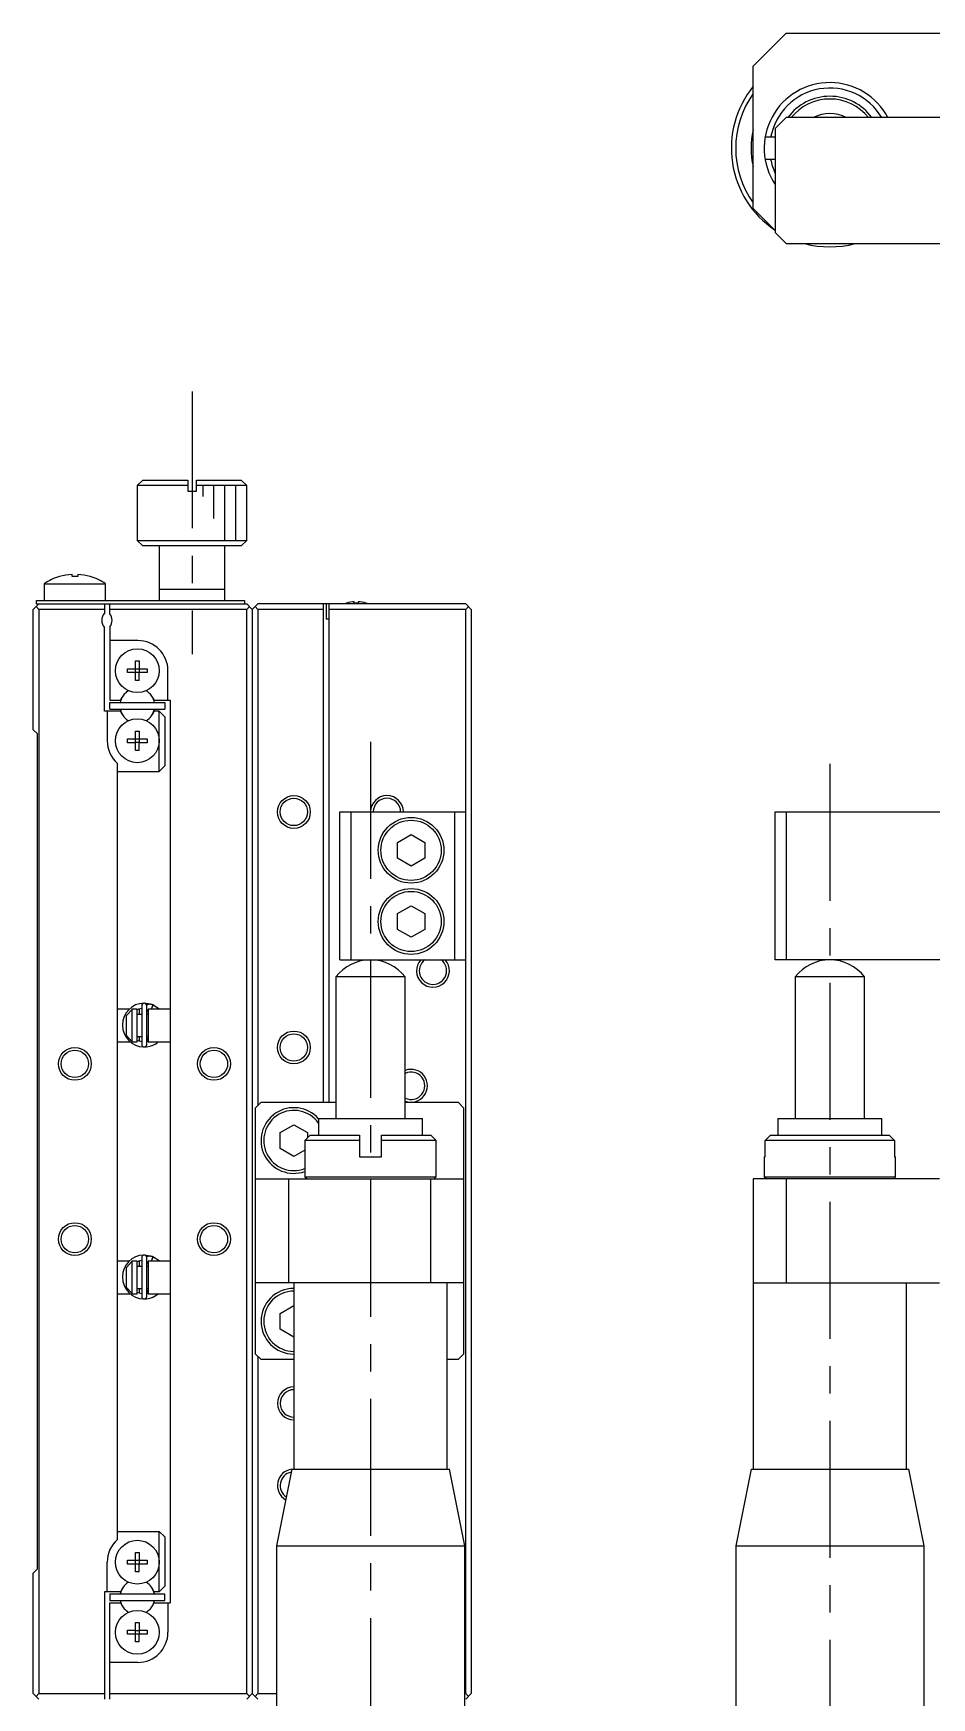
# Model space of a CAD drawing. Extents: x -65 to 387, y 28 to 307.
# Drawn here: x -65 to 17.1, y 134.7 to 286.7 of the extents above; entities that cross this region are included whole.
import ezdxf

# ---------------------------------------------------------------- set-up
doc = ezdxf.new("R2010")
doc.units = 0
doc.header["$LTSCALE"] = 10
doc.linetypes.add('CENTER', pattern=[2, 1.25, -0.25, 0.25, -0.25])
doc.layers.get('0').update_dxf_attribs({"linetype": 'CONTINUOUS'})
doc.layers.add('CENTER', color=1, linetype='CENTER')

msp = doc.modelspace()

# ---------------------------------------------------------------- linework, layer by layer
at = {"color": 7, "linetype": 'CONTINUOUS'}
for p, q in [((3.75, 286.7), (0.75, 283.7)), ((3.75, 286.7), (24.75, 286.7)), ((0.75, 270.7), (0.75, 283.7)), ((3.75, 279), (2.75, 278)), ((24.75, 279), (3.75, 279)), ((2.75, 277.2), (1.83392, 277.2)), ((2.75, 278), (2.75, 268.5)), ((1.83392, 275.2), (2.75, 275.2)), ((0.75, 270.7), (2.75, 268.7)), ((2.75, 268.5), (3.75, 267.5)), ((3.75, 267.5), (24.75, 267.5)), ((-55, 245.9), (-55.5, 245.4)), ((-50.9, 245.4), (-55.5, 245.4)), ((-55.5, 245.4), (-55.5, 240.4)), ((-55, 245.9), (-50.9, 245.9)), ((-50.9, 245.9), (-50.9, 244.9)), ((-50.9, 244.9), (-50.1, 244.9)), ((-50.1, 245.9), (-46, 245.9)), ((-50.1, 244.9), (-50.1, 245.9)), ((-45.5, 245.4), (-50.1, 245.4)), ((-45.5, 245.4), (-46, 245.9)), ((-45.5, 240.4), (-45.5, 245.4)), ((-55.5, 240.4), (-55, 239.9)), ((-55.5, 240.4), (-45.5, 240.4)), ((-46, 239.9), (-45.5, 240.4)), ((-46, 239.9), (-55, 239.9)), ((-53.5, 239.9), (-53.5, 234.9)), ((-47.5, 234.9), (-47.5, 239.9)), ((-62.599139, 237.093205), (-62.602148, 237.099373)), ((-61.46, 237.093205), (-61.46, 237.286462)), ((-60.94, 237.093205), (-61.46, 237.093205)), ((-60.94, 237.286462), (-60.94, 237.093205)), ((-59.797852, 237.099373), (-59.800861, 237.093205)), ((-64, 236.442463), (-58.4, 236.442463)), ((-64, 236.442463), (-64, 234.9)), ((-58.4, 234.9), (-58.4, 236.442463)), ((-47.5, 235.9), (-53.5, 235.9)), ((-64.5, 234.6), (-65, 234.1)), ((-65, 223.1), (-65, 234.1)), ((-64.5, 234.1), (-64.75, 234.35)), ((-64.7, 234.6), (-64.7, 234.9)), ((-64.7, 234.9), (-45.7, 234.9)), ((-64.7, 234.6), (-45.5, 234.6)), ((-64.5, 234.1), (-64.5, 135.1)), ((-58.5, 234.1), (-64.5, 234.1)), ((-58.5, 234.6), (-58.5, 233.761438)), ((-58, 233.7), (-58, 234.6)), ((-45.5, 234.1), (-58, 234.1)), ((-45.7, 234.9), (-45.7, 234.6)), ((-45, 234.1), (-45.5, 234.6)), ((-45.25, 234.35), (-45.5, 234.1)), ((-45.5, 135.1), (-45.5, 234.1)), ((-45, 234.1), (-44.5, 234.6)), ((-45, 234.1), (-45, 135.1)), ((-44.5, 234.1), (-44.75, 234.35)), ((-25.5, 234.6), (-44.5, 234.6)), ((-38.5, 234.1), (-44.5, 234.1)), ((-44.5, 234.1), (-44.5, 188.8)), ((-38.5, 189.1), (-38.5, 234.6)), ((-38.25, 234.6), (-38.25, 233.2)), ((-38, 234.6), (-38, 189.1)), ((-25.5, 234.1), (-38, 234.1)), ((-36.386361, 234.669522), (-36.388616, 234.674144)), ((-35.68, 234.669522), (-35.68, 234.789859)), ((-35.32, 234.669522), (-35.68, 234.669522)), ((-35.32, 234.789859), (-35.32, 234.669522)), ((-34.611384, 234.674144), (-34.613639, 234.669522)), ((-25, 234.1), (-25.5, 234.6)), ((-25.25, 234.35), (-25.5, 234.1)), ((-25.5, 135.1), (-25.5, 234.1)), ((-25, 234.1), (-25, 135.1)), ((-38, 233.2), (-38.25, 233.2)), ((-58.5, 224.8), (-58.5, 232.438562)), ((-58, 232.5), (-58, 225.8)), ((-55.45, 231.25), (-58, 231.25)), ((-56.386361, 228.68), (-55.68, 228.68)), ((-56.386361, 228.32), (-56.386361, 228.68)), ((-55.68, 228.32), (-56.386361, 228.32)), ((-55.68, 229.386361), (-55.32, 229.386361)), ((-55.68, 228.68), (-55.68, 229.386361)), ((-55.669628, 228.669628), (-55.68, 228.68)), ((-55.669628, 228.330372), (-55.68, 228.32)), ((-55.68, 227.613639), (-55.68, 228.32)), ((-55.669628, 228.330372), (-55.669628, 228.669628)), ((-55.669628, 228.669628), (-55.330372, 228.669628)), ((-55.330372, 228.330372), (-55.669628, 228.330372)), ((-55.330372, 228.669628), (-55.32, 228.68)), ((-55.330372, 228.669628), (-55.330372, 228.330372)), ((-55.330372, 228.330372), (-55.32, 228.32)), ((-55.32, 229.386361), (-55.32, 228.68)), ((-55.32, 228.68), (-54.613639, 228.68)), ((-54.613639, 228.32), (-55.32, 228.32)), ((-55.32, 227.613639), (-55.32, 228.32)), ((-54.613639, 228.68), (-54.613639, 228.32)), ((-52.7, 225.8), (-52.7, 228.5)), ((-55.32, 227.613639), (-55.68, 227.613639)), ((-58, 225.8), (-57.044412, 225.8)), ((-58, 225.6), (-53, 225.6)), ((-58, 225), (-58, 225.6)), ((-58, 225), (-53, 225)), ((-57.044412, 225.8), (-56.874815, 226.09375)), ((-54.125185, 226.09375), (-53.955588, 225.8)), ((-53.955588, 225.8), (-52.5, 225.8)), ((-53, 225.6), (-53, 225)), ((-52.5, 225.8), (-52.5, 143.4)), ((-57.044412, 224.8), (-58.5, 224.8)), ((-58.25, 224.8), (-58.25, 222.1)), ((-56.874815, 224.50625), (-57.044412, 224.8)), ((-53.955588, 224.8), (-54.125185, 224.50625)), ((-53.5, 224.8), (-53.955588, 224.8)), ((-53.5, 224.8), (-53, 224.3)), ((-53.5, 219.3), (-53.5, 224.8)), ((-53, 224.3), (-53, 219.8)), ((-65, 223.1), (-64.65, 222.75)), ((-64.65, 222.75), (-64.65, 146.45)), ((-56.386361, 222.28), (-55.68, 222.28)), ((-56.386361, 221.92), (-56.386361, 222.28)), ((-55.68, 221.92), (-56.386361, 221.92)), ((-55.68, 222.986361), (-55.32, 222.986361)), ((-55.68, 222.28), (-55.68, 222.986361)), ((-55.669628, 222.269628), (-55.68, 222.28)), ((-55.669628, 221.930372), (-55.68, 221.92)), ((-55.68, 221.213639), (-55.68, 221.92)), ((-55.669628, 221.930372), (-55.669628, 222.269628)), ((-55.669628, 222.269628), (-55.330372, 222.269628)), ((-55.330372, 221.930372), (-55.669628, 221.930372)), ((-55.330372, 222.269628), (-55.32, 222.28)), ((-55.330372, 222.269628), (-55.330372, 221.930372)), ((-55.330372, 221.930372), (-55.32, 221.92)), ((-55.32, 222.986361), (-55.32, 222.28)), ((-55.32, 222.28), (-54.613639, 222.28)), ((-54.613639, 221.92), (-55.32, 221.92)), ((-55.32, 221.213639), (-55.32, 221.92)), ((-54.613639, 222.28), (-54.613639, 221.92)), ((-55.32, 221.213639), (-55.68, 221.213639)), ((-57.3, 149.179062), (-57.3, 220.020938)), ((-57.3, 219.3), (-53.5, 219.3)), ((-53, 219.8), (-53.5, 219.3)), ((-37, 202.1), (-37, 215.6)), ((-37, 215.6), (-25.5, 215.6)), ((-36, 215.6), (-36, 202.1)), ((-26.5, 202.1), (-26.5, 215.6)), ((2.75, 202.1), (2.75, 215.6)), ((2.75, 215.6), (24.75, 215.6)), ((3.75, 215.6), (3.75, 202.1)), ((-31.75, 212.821688), (-30.5, 213.543376)), ((-31.75, 211.378312), (-31.75, 212.821688)), ((-30.5, 213.543376), (-29.25, 212.821688)), ((-29.25, 212.821688), (-29.25, 211.378312)), ((-30.5, 210.656624), (-31.75, 211.378312)), ((-29.25, 211.378312), (-30.5, 210.656624)), ((-31.75, 206.321688), (-30.5, 207.043376)), ((-30.5, 207.043376), (-29.25, 206.321688)), ((-31.75, 204.878312), (-31.75, 206.321688)), ((-29.25, 206.321688), (-29.25, 204.878312)), ((-30.5, 204.156624), (-31.75, 204.878312)), ((-29.25, 204.878312), (-30.5, 204.156624)), ((-37, 202.1), (-25.5, 202.1)), ((24.75, 202.1), (2.75, 202.1)), ((-37.375, 200.53282), (-37.375, 187.6)), ((-31.025, 200.53282), (-37.375, 200.53282)), ((-31.025, 187.6), (-31.025, 200.53282)), ((4.575, 200.53282), (4.575, 187.6)), ((10.925, 200.53282), (4.575, 200.53282)), ((10.925, 187.6), (10.925, 200.53282)), ((-56.231512, 197.6), (-57.3, 197.6)), ((-55.5, 197.6), (-56, 197.6)), ((-56, 197.6), (-56, 194.6)), ((-55.500175, 197.555309), (-55.09024, 197.675193)), ((-55.5, 194.6), (-55.5, 197.6)), ((-55.3, 197.6), (-55.388436, 197.6)), ((-55.3, 197.1), (-55.3, 197.6)), ((-55.090184, 197.916084), (-55.090184, 194.366084)), ((-54.163689, 198.013382), (-54.845802, 198.140229)), ((-54.644896, 197.98469), (-54.650267, 197.982424)), ((-54.611403, 197.997694), (-54.644896, 197.98469)), ((-54.640184, 194.366084), (-54.640184, 197.916084)), ((-54.57731, 198.009011), (-54.611403, 197.997694)), ((-54.5427, 198.018616), (-54.57731, 198.009011)), ((-54.507658, 198.026483), (-54.5427, 198.018616)), ((-54.472271, 198.032595), (-54.507658, 198.026483)), ((-54.5, 197.6), (-54.5, 194.6)), ((-52.5, 197.6), (-54.5, 197.6)), ((-54.436625, 198.036937), (-54.472271, 198.032595)), ((-54.40081, 198.039496), (-54.436625, 198.036937)), ((-54.364911, 198.040268), (-54.40081, 198.039496)), ((-54.329018, 198.03925), (-54.364911, 198.040268)), ((-54.293219, 198.036445), (-54.329018, 198.03925)), ((-54.257602, 198.031859), (-54.293219, 198.036445)), ((-54.222255, 198.025504), (-54.257602, 198.031859)), ((-54.231357, 197.609397), (-54.236747, 197.6)), ((-54.225597, 197.619881), (-54.231357, 197.609397)), ((-54.078117, 197.979112), (-54.225938, 197.599982)), ((-54.219505, 197.631383), (-54.225597, 197.619881)), ((-54.187264, 198.017394), (-54.222255, 198.025504)), ((-54.21312, 197.643829), (-54.219505, 197.631383)), ((-54.206484, 197.657137), (-54.21312, 197.643829)), ((-54.19964, 197.67122), (-54.206484, 197.657137)), ((-54.192633, 197.685987), (-54.19964, 197.67122)), ((-54.185508, 197.701342), (-54.192633, 197.685987)), ((-54.152717, 198.00755), (-54.187264, 198.017394)), ((-54.178312, 197.717185), (-54.185508, 197.701342)), ((-54.171091, 197.733412), (-54.178312, 197.717185)), ((-54.163893, 197.749918), (-54.171091, 197.733412)), ((-54.156764, 197.766596), (-54.163893, 197.749918)), ((-54.07948, 197.979692), (-54.163689, 198.013382)), ((-54.149752, 197.783336), (-54.156764, 197.766596)), ((-54.118698, 197.995995), (-54.152717, 198.00755)), ((-54.142901, 197.800029), (-54.149752, 197.783336)), ((-54.136256, 197.816568), (-54.142901, 197.800029)), ((-54.12986, 197.832844), (-54.136256, 197.816568)), ((-54.123756, 197.848751), (-54.12986, 197.832844)), ((-54.117983, 197.864185), (-54.123756, 197.848751)), ((-54.087036, 197.983498), (-54.118698, 197.995995)), ((-54.112578, 197.879047), (-54.117983, 197.864185)), ((-54.107577, 197.893239), (-54.112578, 197.879047)), ((-54.103012, 197.906668), (-54.107577, 197.893239)), ((-54.098913, 197.919248), (-54.103012, 197.906668)), ((-54.095307, 197.930897), (-54.098913, 197.919248)), ((-54.092217, 197.941538), (-54.095307, 197.930897)), ((-54.089664, 197.951102), (-54.092217, 197.941538)), ((-54.087663, 197.959527), (-54.089664, 197.951102)), ((-54.087741, 197.983645), (-54.086281, 197.982925)), ((-54.086229, 197.966759), (-54.087663, 197.959527)), ((-53.498469, 197.600224), (-54.087281, 197.98301)), ((-54.086281, 197.982925), (-54.085396, 197.980858)), ((-54.08537, 197.972749), (-54.086229, 197.966759)), ((-54.085396, 197.980858), (-54.085091, 197.977459)), ((-54.085091, 197.977459), (-54.08537, 197.972749)), ((-54.082304, 197.977923), (-54.078117, 197.979112)), ((-54.005408, 197.946219), (-54.07948, 197.979692)), ((-56.5, 197.016515), (-56, 197.545683)), ((-56.5, 195.183485), (-56.5, 197.016515)), ((-55.090184, 197.1), (-55.5, 197.1)), ((-54.640184, 197.315221), (-54.500041, 197.555542)), ((-54.5, 197.1), (-54.640184, 197.1)), ((-57.3, 194.6), (-56.137882, 194.6)), ((-56, 194.654317), (-56.5, 195.183485)), ((-56, 194.6), (-55.5, 194.6)), ((-55.090249, 194.60729), (-55.500129, 194.726509)), ((-55.5, 195.1), (-55.090184, 195.1)), ((-55.3, 194.653188), (-55.3, 195.1)), ((-54.640184, 195.1), (-54.5, 195.1)), ((-54.500005, 194.726607), (-54.640184, 194.966948)), ((-54.499897, 194.634345), (-54.640117, 194.606971)), ((-54.5, 194.6), (-52.5, 194.6)), ((-54.140541, 194.278399), (-54.126867, 194.283226)), ((-54.126483, 194.282332), (-54.06633, 194.308151)), ((-54.087741, 194.298524), (-54.087944, 194.299009)), ((-54.087036, 194.298671), (-54.087741, 194.298524)), ((-44.2, 189.1), (-44.7, 188.6)), ((-44.7, 166.1), (-44.7, 188.6)), ((-44.2, 189.1), (-37.375, 189.1)), ((-31.025, 189.1), (-26.2, 189.1)), ((-25.7, 188.6), (-26.2, 189.1)), ((-25.7, 188.6), (-25.7, 166.1)), ((-42.45, 186.321688), (-41.2, 187.043376)), ((-41.2, 187.043376), (-39.95, 186.321688)), ((-38.95, 187.6), (-38.95, 186.1)), ((-38.95, 187.6), (-29.45, 187.6)), ((-29.45, 186.1), (-29.45, 187.6)), ((3, 187.6), (3, 186.1)), ((3, 187.6), (12.5, 187.6)), ((12.5, 186.1), (12.5, 187.6)), ((-42.45, 184.878312), (-42.45, 186.321688)), ((-39.7, 186.1), (-40.2, 185.6)), ((-35.2, 185.6), (-40.2, 185.6)), ((-40.2, 185.6), (-40.2, 182.3)), ((-39.95, 186.321688), (-39.95, 185.85)), ((-39.7, 186.1), (-35.2, 186.1)), ((-35.2, 186.1), (-35.2, 184.1)), ((-33.2, 186.1), (-28.7, 186.1)), ((-33.2, 184.1), (-33.2, 186.1)), ((-28.2, 185.6), (-33.2, 185.6)), ((-28.2, 185.6), (-28.7, 186.1)), ((-28.2, 182.3), (-28.2, 185.6)), ((1.83392, 185.6), (2.341673, 186.1)), ((13.66608, 185.6), (1.83392, 185.6)), ((1.83392, 184.1), (1.83392, 185.6)), ((2.341673, 186.1), (13.158327, 186.1)), ((13.158327, 186.1), (13.66608, 185.6)), ((13.66608, 185.6), (13.66608, 184.1)), ((-41.2, 184.156624), (-42.45, 184.878312)), ((-40.2, 184.733975), (-41.2, 184.156624)), ((-35.2, 184.1), (-33.2, 184.1)), ((1.75, 184.1), (1.75, 182.3)), ((1.75, 184.1), (1.83392, 184.1)), ((13.66608, 184.1), (13.75, 184.1)), ((13.75, 182.3), (13.75, 184.1)), ((-44.7, 182.1), (-25.7, 182.1)), ((-41.7, 182.1), (-41.7, 172.6)), ((-40.2, 182.3), (-40, 182.1)), ((-40.2, 182.3), (-28.2, 182.3)), ((-28.7, 172.6), (-28.7, 182.1)), ((-28.4, 182.1), (-28.2, 182.3)), ((0.75, 182.1), (0.75, 155.6)), ((17.75, 182.1), (0.75, 182.1)), ((1.75, 182.3), (13.75, 182.3)), ((1.75, 182.3), (1.95, 182.1)), ((3.75, 182.1), (3.75, 172.6)), ((13.55, 182.1), (13.75, 182.3)), ((-55.090184, 174.916084), (-55.090184, 171.366084)), ((-54.163689, 175.013382), (-54.845802, 175.140229)), ((-54.644896, 174.98469), (-54.650267, 174.982424)), ((-54.611403, 174.997694), (-54.644896, 174.98469)), ((-54.640184, 171.366084), (-54.640184, 174.916084)), ((-54.57731, 175.009011), (-54.611403, 174.997694)), ((-54.5427, 175.018616), (-54.57731, 175.009011)), ((-54.507658, 175.026483), (-54.5427, 175.018616)), ((-54.472271, 175.032595), (-54.507658, 175.026483)), ((-54.436625, 175.036937), (-54.472271, 175.032595)), ((-54.40081, 175.039496), (-54.436625, 175.036937)), ((-54.364911, 175.040268), (-54.40081, 175.039496)), ((-54.329018, 175.03925), (-54.364911, 175.040268)), ((-54.293219, 175.036445), (-54.329018, 175.03925)), ((-54.257602, 175.031859), (-54.293219, 175.036445)), ((-54.222255, 175.025504), (-54.257602, 175.031859)), ((-54.078117, 174.979112), (-54.225938, 174.599982)), ((-54.187264, 175.017394), (-54.222255, 175.025504)), ((-54.152717, 175.00755), (-54.187264, 175.017394)), ((-54.005408, 174.946219), (-54.163689, 175.013382)), ((-54.149752, 174.783336), (-54.156764, 174.766596)), ((-54.118698, 174.995995), (-54.152717, 175.00755)), ((-54.142901, 174.800029), (-54.149752, 174.783336)), ((-54.136256, 174.816568), (-54.142901, 174.800029)), ((-54.12986, 174.832844), (-54.136256, 174.816568)), ((-54.123756, 174.848751), (-54.12986, 174.832844)), ((-54.117983, 174.864185), (-54.123756, 174.848751)), ((-54.087036, 174.983498), (-54.118698, 174.995995)), ((-54.112578, 174.879047), (-54.117983, 174.864185)), ((-54.107577, 174.893239), (-54.112578, 174.879047)), ((-54.103012, 174.906668), (-54.107577, 174.893239)), ((-54.098913, 174.919248), (-54.103012, 174.906668)), ((-54.095307, 174.930897), (-54.098913, 174.919248)), ((-54.092217, 174.941538), (-54.095307, 174.930897)), ((-54.089664, 174.951102), (-54.092217, 174.941538)), ((-54.087663, 174.959527), (-54.089664, 174.951102)), ((-54.087741, 174.983645), (-54.086281, 174.982925)), ((-54.086229, 174.966759), (-54.087663, 174.959527)), ((-53.498469, 174.600224), (-54.087281, 174.98301)), ((-54.086281, 174.982925), (-54.085396, 174.980858)), ((-54.08537, 174.972749), (-54.086229, 174.966759)), ((-54.085396, 174.980858), (-54.085091, 174.977459)), ((-54.085091, 174.977459), (-54.08537, 174.972749)), ((-54.082304, 174.977923), (-54.078117, 174.979112)), ((-56.231512, 174.6), (-57.3, 174.6)), ((-56.5, 174.016515), (-56, 174.545683)), ((-56.5, 172.183485), (-56.5, 174.016515)), ((-55.5, 174.6), (-56, 174.6)), ((-56, 174.6), (-56, 171.6)), ((-55.500175, 174.555309), (-55.09024, 174.675193)), ((-55.5, 171.6), (-55.5, 174.6)), ((-55.090184, 174.1), (-55.5, 174.1)), ((-55.3, 174.6), (-55.388436, 174.6)), ((-55.3, 174.1), (-55.3, 174.6)), ((-54.640184, 174.315221), (-54.500041, 174.555542)), ((-54.5, 174.1), (-54.640184, 174.1)), ((-54.5, 174.6), (-54.5, 171.6)), ((-52.5, 174.6), (-54.5, 174.6)), ((-54.231357, 174.609397), (-54.236747, 174.6)), ((-54.225597, 174.619881), (-54.231357, 174.609397)), ((-54.219505, 174.631383), (-54.225597, 174.619881)), ((-54.21312, 174.643829), (-54.219505, 174.631383)), ((-54.206484, 174.657137), (-54.21312, 174.643829)), ((-54.19964, 174.67122), (-54.206484, 174.657137)), ((-54.192633, 174.685987), (-54.19964, 174.67122)), ((-54.185508, 174.701342), (-54.192633, 174.685987)), ((-54.178312, 174.717185), (-54.185508, 174.701342)), ((-54.171091, 174.733412), (-54.178312, 174.717185)), ((-54.163893, 174.749918), (-54.171091, 174.733412)), ((-54.156764, 174.766596), (-54.163893, 174.749918)), ((-56, 171.654317), (-56.5, 172.183485)), ((-55.5, 172.1), (-55.090184, 172.1)), ((-55.3, 171.653188), (-55.3, 172.1)), ((-54.640184, 172.1), (-54.5, 172.1)), ((-54.500005, 171.726607), (-54.640184, 171.966948)), ((-25.7, 172.6), (-44.7, 172.6)), ((-41.2, 172.6), (-41.2, 155.6)), ((-27.2, 155.6), (-27.2, 172.6)), ((0.75, 172.6), (17.75, 172.6)), ((14.75, 155.6), (14.75, 172.6)), ((-57.3, 171.6), (-56.137882, 171.6)), ((-56, 171.6), (-55.5, 171.6)), ((-55.090249, 171.60729), (-55.500129, 171.726509)), ((-54.499897, 171.634345), (-54.640117, 171.606971)), ((-54.5, 171.6), (-52.5, 171.6)), ((-54.140541, 171.278399), (-54.126867, 171.283226)), ((-54.126483, 171.282332), (-54.06633, 171.308151)), ((-54.087741, 171.298524), (-54.087944, 171.299009)), ((-54.087036, 171.298671), (-54.087741, 171.298524)), ((-42.45, 169.821688), (-41.2, 170.543376)), ((-42.45, 168.378312), (-42.45, 169.821688)), ((-41.2, 167.656624), (-42.45, 168.378312)), ((-44.7, 166.1), (-44.2, 165.6)), ((-44.5, 165.9), (-44.5, 135.1)), ((-26.2, 165.6), (-25.7, 166.1)), ((-41.2, 165.6), (-44.2, 165.6)), ((-26.2, 165.6), (-27.2, 165.6)), ((-41.4, 155.6), (-42.8, 148.6)), ((-41.4, 155.6), (-27, 155.6)), ((-25.6, 148.6), (-27, 155.6)), ((0.55, 155.6), (-0.85, 148.6)), ((0.55, 155.6), (14.95, 155.6)), ((16.35, 148.6), (14.95, 155.6)), ((-57.3, 149.9), (-53.5, 149.9)), ((-53.5, 149.9), (-53, 149.4)), ((-53.5, 144.4), (-53.5, 149.9)), ((-53, 149.4), (-53, 144.9)), ((-55.68, 147.986361), (-55.32, 147.986361)), ((-55.68, 147.28), (-55.68, 147.986361)), ((-55.32, 147.986361), (-55.32, 147.28)), ((-42.8, 148.6), (-42.8, 132.6)), ((-42.8, 148.6), (-25.6, 148.6)), ((-25.6, 132.6), (-25.6, 148.6)), ((-0.85, 148.6), (16.35, 148.6)), ((-0.85, 148.6), (-0.85, 132.6)), ((16.35, 132.6), (16.35, 148.6)), ((-64.65, 146.45), (-65, 146.1)), ((-65, 135.1), (-65, 146.1)), ((-58.25, 144.4), (-58.25, 147.1)), ((-56.386361, 147.28), (-55.68, 147.28)), ((-56.386361, 146.92), (-56.386361, 147.28)), ((-55.68, 146.92), (-56.386361, 146.92)), ((-55.669628, 147.269628), (-55.68, 147.28)), ((-55.669628, 146.930372), (-55.68, 146.92)), ((-55.68, 146.213639), (-55.68, 146.92)), ((-55.32, 146.213639), (-55.68, 146.213639)), ((-55.669628, 146.930372), (-55.669628, 147.269628)), ((-55.669628, 147.269628), (-55.330372, 147.269628)), ((-55.330372, 146.930372), (-55.669628, 146.930372)), ((-55.330372, 147.269628), (-55.32, 147.28)), ((-55.330372, 147.269628), (-55.330372, 146.930372)), ((-55.330372, 146.930372), (-55.32, 146.92)), ((-55.32, 147.28), (-54.613639, 147.28)), ((-54.613639, 146.92), (-55.32, 146.92)), ((-55.32, 146.213639), (-55.32, 146.92)), ((-54.613639, 147.28), (-54.613639, 146.92)), ((-57.044412, 144.4), (-58.5, 144.4)), ((-58.5, 144.4), (-58.5, 134.6)), ((-56.874815, 144.69375), (-57.044412, 144.4)), ((-53.955588, 144.4), (-54.125185, 144.69375)), ((-53.5, 144.4), (-53.955588, 144.4)), ((-53, 144.9), (-53.5, 144.4)), ((-58, 144.2), (-53, 144.2)), ((-58, 144.2), (-58, 143.6)), ((-58, 143.6), (-53, 143.6)), ((-58, 143.4), (-57.044412, 143.4)), ((-58, 134.6), (-58, 143.4)), ((-57.044412, 143.4), (-56.874815, 143.10625)), ((-54.125185, 143.10625), (-53.955588, 143.4)), ((-53.955588, 143.4), (-52.5, 143.4)), ((-53, 143.6), (-53, 144.2)), ((-52.7, 143.4), (-52.7, 140.7)), ((-55.68, 141.586361), (-55.32, 141.586361)), ((-55.68, 140.88), (-55.68, 141.586361)), ((-55.32, 141.586361), (-55.32, 140.88)), ((-56.386361, 140.88), (-55.68, 140.88)), ((-56.386361, 140.52), (-56.386361, 140.88)), ((-55.68, 140.52), (-56.386361, 140.52)), ((-55.669628, 140.869628), (-55.68, 140.88)), ((-55.669628, 140.530372), (-55.68, 140.52)), ((-55.68, 139.813639), (-55.68, 140.52)), ((-55.669628, 140.530372), (-55.669628, 140.869628)), ((-55.669628, 140.869628), (-55.330372, 140.869628)), ((-55.330372, 140.530372), (-55.669628, 140.530372)), ((-55.330372, 140.869628), (-55.32, 140.88)), ((-55.330372, 140.869628), (-55.330372, 140.530372)), ((-55.330372, 140.530372), (-55.32, 140.52)), ((-55.32, 140.88), (-54.613639, 140.88)), ((-54.613639, 140.52), (-55.32, 140.52)), ((-55.32, 139.813639), (-55.32, 140.52)), ((-54.613639, 140.88), (-54.613639, 140.52)), ((-55.32, 139.813639), (-55.68, 139.813639)), ((-55.45, 137.95), (-58, 137.95)), ((-65, 135.1), (-64.5, 134.6)), ((-64.75, 134.85), (-64.5, 135.1)), ((-64.5, 135.1), (-58.5, 135.1)), ((-58, 135.1), (-45.5, 135.1)), ((-45.5, 135.1), (-45.25, 134.85)), ((-45, 135.1), (-45.5, 134.6)), ((-44.5, 134.6), (-45, 135.1)), ((-44.75, 134.85), (-44.5, 135.1)), ((-44.5, 135.1), (-42.8, 135.1)), ((-25.6, 135.1), (-25.5, 135.1)), ((-25.5, 135.1), (-25.25, 134.85)), ((-25, 135.1), (-25.5, 134.6))]:
    msp.add_line(p, q, dxfattribs=at)
at = {"color": 3, "linetype": 'CONTINUOUS'}
for p, q in [((-49.5, 244.4), (-49.5, 245.4)), ((-48.5, 242.4), (-48.5, 245.4)), ((-47.5, 240.4), (-47.5, 245.4)), ((-46.5, 240.4), (-46.5, 245.4))]:
    msp.add_line(p, q, dxfattribs=at)
at = {"color": 7, "linetype": 'CONTINUOUS'}
for centre, radius in [((-55.5, 228.5), 2), ((-55.5, 222.1), 2), ((-41.2, 215.6), 1.25), ((-30.5, 212.1), 3), ((-30.5, 212.1), 2.75), ((-30.5, 205.6), 3), ((-30.5, 205.6), 2.75), ((-41.2, 194.1), 1.25), ((-61.2, 192.6), 1.25), ((-48.5, 192.6), 1.25), ((-61.2, 176.6), 1.25), ((-48.5, 176.6), 1.25), ((-55.5, 147.1), 2), ((-55.5, 140.7), 2)]:
    msp.add_circle(centre, radius, dxfattribs=at)
at = {"color": 3, "linetype": 'CONTINUOUS'}
for centre in [(-41.2, 215.6), (-41.2, 194.1), (-61.2, 192.6), (-48.5, 192.6), (-61.2, 176.6), (-48.5, 176.6)]:
    msp.add_circle(centre, 1.5, dxfattribs=at)
at = {"color": 7, "linetype": 'CONTINUOUS'}
for centre, radius, start, end in [((7.75, 276.2), 9, 141.057559, 235.859311), ((7.75, 276.2), 8.6, 144.484016, 215.515984), ((7.75, 276.2), 6, 27.818139, 213.55731), ((7.75, 276.2), 5.5, 30.603295, 169.524318), ((7.75, 276.2), 4.75, 36.119668, 143.880332), ((7.75, 276.2), 3.175, 61.871171, 118.128829), ((7.75, 276.2), 7.2, 166.463797, 193.536203), ((7.75, 276.2), 5.5, 190.475682, 204.619977), ((7.75, 276.2), 9, 255.164888, 284.835112), ((-61.2, 232.3), 5, 106.285843, 124.055798), ((-61.2, 232.3), 4.993235, 92.984767, 106.272555), ((-61.2, 232.3), 4.993235, 73.727445, 87.015233), ((-61.2, 232.3), 5, 55.944202, 73.714157), ((-35.5, 231.6), 3.2, 106.122533, 110.364135), ((-35.5, 231.6), 3.194933, 93.229709, 106.106712), ((-35.5, 231.6), 3.194933, 73.893288, 86.770291), ((-35.5, 231.6), 3.2, 69.635865, 73.877467), ((-57.75, 233.1), 1, 138.590378, 221.409622), ((-58.8, 233.1), 1, 323.130102, 36.869898), ((-55.45, 228.5), 2.75, 0, 90), ((-55.385, 225.18519), 1.75, 121.886504, 135.004406), ((-55.5, 225.299999), 1.5875, 120.433182, 134.999974), ((-55.5, 225.299999), 1.5875, 45.000026, 59.566818), ((-55.615, 225.18519), 1.75, 44.995594, 58.113496), ((-55.5, 225.299999), 1.5875, 149.999969, 169.10691), ((-55.5, 225.299999), 1.5875, 190.893016, 239.566737), ((-55.5, 225.3), 1.5875, 135, 150), ((-55.5, 225.299999), 1.5875, 300.433263, 349.106984), ((-55.5, 225.3), 1.5875, 30, 45), ((-55.5, 225.299999), 1.5875, 10.89309, 30), ((-55.385, 225.41481), 1.75, 224.995594, 238.113496), ((-55.615, 225.41481), 1.75, 301.886504, 315.004406), ((-55.5, 222.1), 2.75, 180, 229.114807), ((-32.7, 215.6), 1.25, 0, 180), ((-34.2, 198.099844), 4, 37.462651, 142.537349), ((-28.5, 201.1), 1.25, 126.869898, 53.130102), ((7.75, 198.099844), 4, 37.462651, 142.537349), ((-54.865106, 196.141122), 1.999256, 90.7244, 269.309621), ((-54.865184, 197.916084), 0.225, 0, 180), ((-54.866818, 196.146113), 2.004326, 270.74954, 309.511687), ((-54.865184, 194.366084), 0.225, 180, 0), ((-30.5, 190.6), 1.25, 245.165412, 114.834588), ((-41.2, 185.6), 3, 41.409622, 289.471221), ((-41.2, 185.6), 2.75, 35.096801, 291.323686), ((-54.865106, 173.141122), 1.999256, 90.7244, 269.309621), ((-54.865184, 174.916084), 0.225, 0, 180), ((-41.2, 169.1), 3, 90, 270), ((-41.2, 169.1), 2.75, 90, 270), ((-54.865184, 171.366084), 0.225, 180, 0), ((-54.866818, 173.146113), 2.004326, 270.74954, 309.511687), ((-41.2, 161.6), 1.25, 90, 270), ((-41.2, 154.1), 1.25, 102.005122, 235.596598), ((-55.5, 147.1), 2.75, 130.885193, 180), ((-55.5, 143.900001), 1.5875, 120.433263, 169.106984), ((-55.385, 143.78519), 1.75, 121.886504, 135.004406), ((-55.5, 143.900001), 1.5875, 10.893016, 59.566737), ((-55.615, 143.78519), 1.75, 44.995594, 58.113496), ((-55.5, 143.900001), 1.5875, 190.89309, 210), ((-55.5, 143.9), 1.5875, 210, 225), ((-55.5, 143.9), 1.5875, 315, 330), ((-55.5, 143.900001), 1.5875, 330, 349.10691), ((-55.385, 144.01481), 1.75, 224.995594, 238.113496), ((-55.5, 143.900001), 1.5875, 225.000026, 239.566818), ((-55.5, 143.900001), 1.5875, 300.433182, 314.999974), ((-55.615, 144.01481), 1.75, 301.886504, 315.004406), ((-55.45, 140.7), 2.75, 270, 0)]:
    msp.add_arc(centre, radius, start, end, dxfattribs=at)
at = {"color": 3, "linetype": 'CONTINUOUS'}
for centre, radius, start, end in [((7.75, 276.2), 4.5, 38.478595, 141.521405), ((-32.7, 215.6), 1.5, 0, 180), ((-28.5, 201.1), 1.5, 138.189685, 41.810315), ((-30.5, 190.6), 1.5, 249.512685, 110.487315), ((-41.2, 161.6), 1.5, 90, 270), ((-41.2, 154.1), 1.5, 97.768382, 239.611753)]:
    msp.add_arc(centre, radius, start, end, dxfattribs=at)
at = {"layer": 'CENTER', "color": 1, "linetype": 'CENTER'}
for p, q in [((-50.5, 254), (-50.5, 230)), ((-34.2, 222), (-34.2, 100)), ((7.75, 220), (7.75, 94))]:
    msp.add_line(p, q, dxfattribs=at)

doc.saveas('drawing.dxf')
